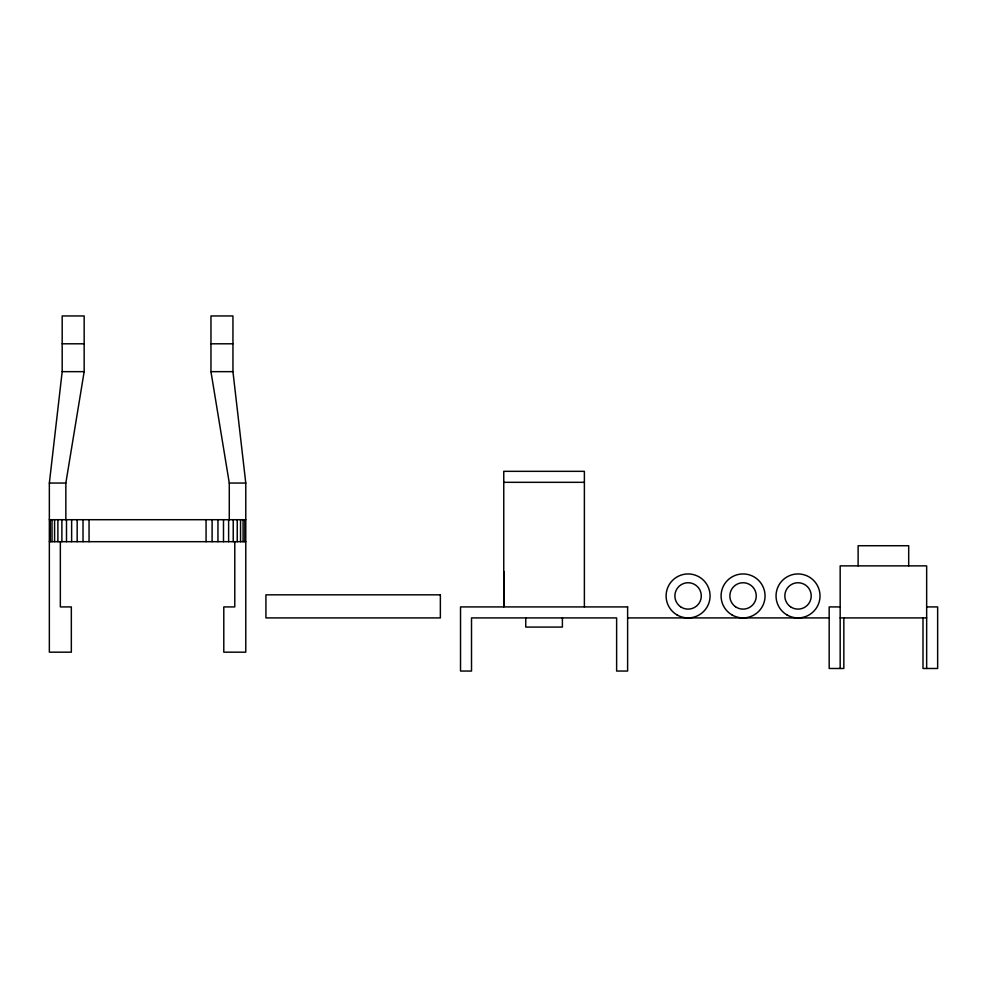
<?xml version="1.0" encoding="UTF-8"?>
<svg xmlns="http://www.w3.org/2000/svg" width="987" height="987" viewBox="0 0 987 987"><rect width="100%" height="100%" fill="white"/><g stroke="black" fill="none" stroke-linecap="round" stroke-linejoin="round"><path stroke-width="1.48" d="M503.863 571.535L503.765 606.919L503.765 471.33L584.378 471.33L584.378 606.919M60.343 541.69L60.343 606.919L71.335 606.919L71.335 652.173L49.35 652.173L49.35 483.05L62.181 371.655L62.181 315.951L84.166 315.951L84.166 371.655L65.845 483.05L65.845 519.705M62.181 343.797L84.166 343.797M210.959 343.797L232.944 343.797M62.181 371.655L84.166 371.655M232.944 371.655L232.944 315.951L210.959 315.951L210.959 371.655L232.944 371.655L245.775 483.05L245.775 652.173L223.79 652.173L223.79 606.919L234.783 606.919L234.783 541.69M503.765 482.322L584.378 482.322M49.35 483.05L65.845 483.05M210.959 371.655L229.28 483.05L245.775 483.05M49.35 519.705L245.775 519.705M49.35 541.69L245.775 541.69M840.171 606.919L829.179 606.919L829.179 668.483L843.836 668.483L843.836 617.911M926.657 606.919L937.65 606.919L937.65 668.483L922.993 668.483L922.993 617.911M627.621 617.911L829.179 617.911M840.171 617.911L926.657 617.911M926.657 668.483L926.657 565.872L840.171 565.872L840.171 668.483M908.694 565.872L908.694 545.725L858.122 545.725L858.122 565.872M562.393 617.911L562.393 627.078L525.75 627.078L525.75 617.911M244.838 519.705L244.838 541.69M243.098 519.705L243.098 541.69M240.544 519.705L240.544 541.69M237.238 519.705L237.238 541.69M233.228 519.705L233.228 541.69M229.28 483.05L229.28 519.705M228.626 519.705L228.626 541.69M223.494 519.705L223.494 541.69M217.954 519.705L217.954 541.69M212.106 519.705L212.106 541.69M206.073 519.705L206.073 541.69M89.052 519.705L89.052 541.69M83.019 519.705L83.019 541.69M77.171 519.705L77.171 541.69M71.632 519.705L71.632 541.69M66.499 519.705L66.499 541.69M61.885 519.705L61.885 541.69M57.888 519.705L57.888 541.69M54.581 519.705L54.581 541.69M52.027 519.705L52.027 541.69M50.288 519.705L50.288 541.69M440.362 594.828L265.922 594.828L265.922 617.911L440.362 617.911L440.362 594.828M627.621 606.919L460.522 606.919L460.522 671.049L471.515 671.049L471.515 617.911L616.628 617.911L616.628 671.049L627.621 671.049L627.621 606.919M790.464 606.734A13.189 13.189 0 0 0 811.166 597.073A13.189 13.189 0 0 0 792.45 583.971A13.189 13.189 0 0 0 790.464 606.734M787.034 614.963A21.985 21.985 0 0 0 820.012 595.926A21.985 21.985 0 0 0 787.034 576.889A21.985 21.985 0 0 0 787.034 614.963M735.488 606.734A13.189 13.189 0 0 0 756.202 597.073A13.189 13.189 0 0 0 737.486 583.971A13.189 13.189 0 0 0 735.488 606.734M732.07 614.963A21.985 21.985 0 0 0 765.048 595.926A21.985 21.985 0 0 0 732.07 576.889A21.985 21.985 0 0 0 732.07 614.963M680.524 606.734A13.189 13.189 0 0 0 701.239 597.073A13.189 13.189 0 0 0 682.51 583.971A13.189 13.189 0 0 0 680.524 606.734M677.094 614.963A21.985 21.985 0 0 0 710.072 595.926A21.985 21.985 0 0 0 677.094 576.889A21.985 21.985 0 0 0 677.094 614.963"/></g></svg>
